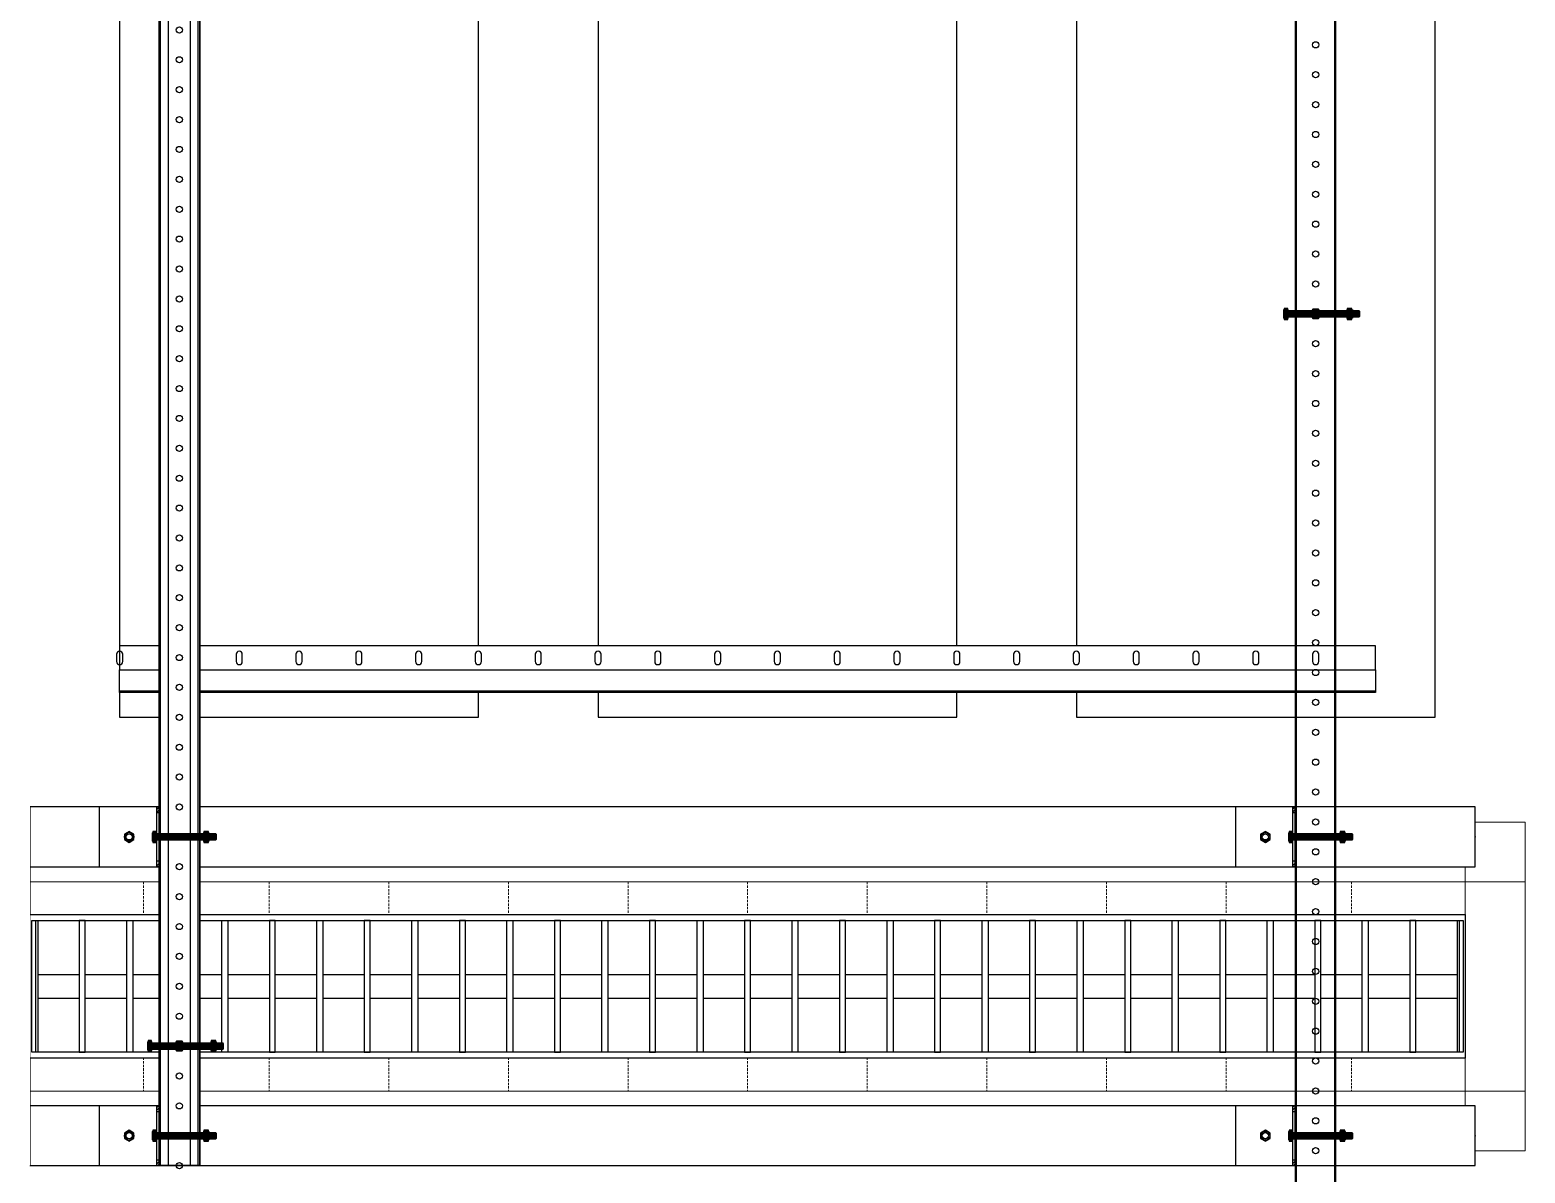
# Model space of a CAD drawing. Header units: millimetres. Extents: x -962357 to -591296, y -223672 to 59420.
# Drawn here: x -755005 to -753755, y -174600 to -173644 of the extents above; entities that cross this region are included whole.
import ezdxf

# ---------------------------------------------------------------- set-up
doc = ezdxf.new("R2010")
doc.units = ezdxf.units.MM
doc.linetypes.add('DPA_Hidden 50', pattern=[3, 2, -1])
for name, color, linetype in [('000 - H A T C H', 8, 'Continuous'), ('000 - WIPEOUT', 250, 'Continuous'), ('001 - ASCESSORIES', 251, 'Continuous'), ('A04_TUBE SERIES', 2, 'Continuous'), ('A11_ALU.SOLID SHEET', 2, 'Continuous')]:
    doc.layers.add(name, color=color, linetype=linetype)
doc.layers.add('A-GLAZ-CURT', color=2, linetype='Continuous', lineweight=9)
pattern_1 = [(110, (-0.5, 0), (-0.939693, -0.34202), []), (110, (-0.2012, 0.6409), (-0.939693, -0.34202), [1.25, -0.25, 0, -0.25])]

# ---------------------------------------------------------------- blocks, each defined once
blk = doc.blocks.new('*U4621')
at = {"color": 1}
blk.add_wipeout([(600, -60), (-600, -60), (-600, 60), (600, 60)], dxfattribs=at).dxf.layer = '000 - WIPEOUT'
at = {"layer": '001 - ASCESSORIES', "color": 0}
blk.add_lwpolyline([(600, -60), (-600, -60), (-600, 60), (600, 60)], close=True, dxfattribs=at)
at = {"layer": '001 - ASCESSORIES'}
for points in [[(-593.5, -55), (-598.5, -55), (-598.5, 55), (-593.5, 55)], [(595, -55), (-595, -55), (-595, 55), (595, 55)], [(-558.8, -55), (-553.8, -55), (-553.8, 55), (-558.8, 55)], [(-514, -55), (-519, -55), (-519, 55), (-514, 55)], [(-479.3, -55), (-474.3, -55), (-474.3, 55), (-479.3, 55)], [(-434.6, -55), (-439.6, -55), (-439.6, 55), (-434.6, 55)], [(-399.8, -55), (-394.8, -55), (-394.8, 55), (-399.8, 55)], [(-355.1, -55), (-360.1, -55), (-360.1, 55), (-355.1, 55)], [(-320.4, -55), (-315.4, -55), (-315.4, 55), (-320.4, 55)], [(-275.6, -55), (-280.6, -55), (-280.6, 55), (-275.6, 55)], [(-240.9, -55), (-235.9, -55), (-235.9, 55), (-240.9, 55)], [(-196.2, -55), (-201.2, -55), (-201.2, 55), (-196.2, 55)], [(-161.4, -55), (-156.4, -55), (-156.4, 55), (-161.4, 55)], [(-116.7, -55), (-121.7, -55), (-121.7, 55), (-116.7, 55)], [(-82, -55), (-77, -55), (-77, 55), (-82, 55)], [(-37.2, -55), (-42.2, -55), (-42.2, 55), (-37.2, 55)], [(-2.5, -55), (2.5, -55), (2.5, 55), (-2.5, 55)], [(42.2, -55), (37.2, -55), (37.2, 55), (42.2, 55)], [(77, -55), (82, -55), (82, 55), (77, 55)], [(121.7, -55), (116.7, -55), (116.7, 55), (121.7, 55)], [(156.4, -55), (161.4, -55), (161.4, 55), (156.4, 55)], [(201.2, -55), (196.2, -55), (196.2, 55), (201.2, 55)], [(235.9, -55), (240.9, -55), (240.9, 55), (235.9, 55)], [(280.6, -55), (275.6, -55), (275.6, 55), (280.6, 55)], [(315.4, -55), (320.4, -55), (320.4, 55), (315.4, 55)], [(360.1, -55), (355.1, -55), (355.1, 55), (360.1, 55)], [(394.8, -55), (399.8, -55), (399.8, 55), (394.8, 55)], [(439.6, -55), (434.6, -55), (434.6, 55), (439.6, 55)], [(474.3, -55), (479.3, -55), (479.3, 55), (474.3, 55)], [(519, -55), (514, -55), (514, 55), (519, 55)], [(553.8, -55), (558.8, -55), (558.8, 55), (553.8, 55)], [(598.5, -55), (593.5, -55), (593.5, 55), (598.5, 55)]]:
    blk.add_lwpolyline(points, close=True, dxfattribs=at)
for points in [[(-593.5, 10), (-558.8, 10)], [(-553.8, 10), (-519, 10)], [(-514, 10), (-479.3, 10)], [(-474.3, 10), (-439.6, 10)], [(-434.6, 10), (-399.8, 10)], [(-394.8, 10), (-360.1, 10)], [(-355.1, 10), (-320.4, 10)], [(-315.4, 10), (-280.6, 10)], [(-275.6, 10), (-240.9, 10)], [(-235.9, 10), (-201.2, 10)], [(-196.2, 10), (-161.4, 10)], [(-156.4, 10), (-121.7, 10)], [(-116.7, 10), (-82, 10)], [(-77, 10), (-42.2, 10)], [(-37.2, 10), (-2.5, 10)], [(2.5, 10), (37.2, 10)], [(42.2, 10), (77, 10)], [(82, 10), (116.7, 10)], [(121.7, 10), (156.4, 10)], [(161.4, 10), (196.2, 10)], [(201.2, 10), (235.9, 10)], [(240.9, 10), (275.6, 10)], [(280.6, 10), (315.4, 10)], [(320.4, 10), (355.1, 10)], [(360.1, 10), (394.8, 10)], [(399.8, 10), (434.6, 10)], [(439.6, 10), (474.3, 10)], [(479.3, 10), (514, 10)], [(519, 10), (553.8, 10)], [(558.8, 10), (593.5, 10)], [(-593.5, -10), (-558.8, -10)], [(-553.8, -10), (-519, -10)], [(-514, -10), (-479.3, -10)], [(-474.3, -10), (-439.6, -10)], [(-434.6, -10), (-399.8, -10)], [(-394.8, -10), (-360.1, -10)], [(-355.1, -10), (-320.4, -10)], [(-315.4, -10), (-280.6, -10)], [(-275.6, -10), (-240.9, -10)], [(-235.9, -10), (-201.2, -10)], [(-196.2, -10), (-161.4, -10)], [(-156.4, -10), (-121.7, -10)], [(-116.7, -10), (-82, -10)], [(-77, -10), (-42.2, -10)], [(-37.2, -10), (-2.5, -10)], [(2.5, -10), (37.2, -10)], [(42.2, -10), (77, -10)], [(82, -10), (116.7, -10)], [(121.7, -10), (156.4, -10)], [(161.4, -10), (196.2, -10)], [(201.2, -10), (235.9, -10)], [(240.9, -10), (275.6, -10)], [(280.6, -10), (315.4, -10)], [(320.4, -10), (355.1, -10)], [(360.1, -10), (394.8, -10)], [(399.8, -10), (434.6, -10)], [(439.6, -10), (474.3, -10)], [(479.3, -10), (514, -10)], [(519, -10), (553.8, -10)], [(558.8, -10), (593.5, -10)]]:
    blk.add_lwpolyline(points, dxfattribs=at)
blk = doc.blocks.new('*U4833')
blk.add_attdef('EXTR.OVL-LENGTH_', (-25, -59.1), '', height=5)
blk.add_wipeout([(-25, 25), (25, -25), (25, 2475), (-25, 2425)]).dxf.layer = '000 - WIPEOUT'
blk = doc.blocks.new('*U4839')
at = {"layer": 'A04_TUBE SERIES', "color": 0, "linetype": 'ByBlock'}
blk.add_blockref('*U4833', (6873.5, 25), dxfattribs=at)
blk = doc.blocks.new('*U4845')
blk.add_attdef('EXTR.OVL-LENGTH_', (-25, -59.1), '', height=5)
blk.add_wipeout([(-25, 0), (25, 0), (25, 1208.5), (-25, 1208.5)]).dxf.layer = '000 - WIPEOUT'
blk.add_point((0, 0))
at = {"layer": 'A04_TUBE SERIES', "color": 0}
blk.add_lwpolyline([(-25, 0), (25, 0), (25, 1208.5), (-25, 1208.5)], close=True, dxfattribs=at)
blk = doc.blocks.new('*U4846')
blk.add_attdef('EXTR.OVL-LENGTH_', (-25, -59.1), '', height=5)
blk.add_wipeout([(-25, 0), (25, 0), (25, 1208.5), (-25, 1208.5)]).dxf.layer = '000 - WIPEOUT'
blk.add_point((0, 0))
at = {"layer": 'A04_TUBE SERIES', "color": 0}
blk.add_lwpolyline([(-25, 0), (25, 0), (25, 1208.5), (-25, 1208.5)], close=True, dxfattribs=at)
blk = doc.blocks.new('*U4853')
at = {"color": 3}
for points in [[(-875, 550), (875, 550), (875, 250), (-875, 250)], [(-875, 150), (875, 150), (875, -150), (-875, -150)], [(-875, -250), (875, -250), (875, -550), (-875, -550)]]:
    blk.add_wipeout(points, dxfattribs=at).dxf.layer = '000 - WIPEOUT'
at = {"layer": 'A11_ALU.SOLID SHEET', "color": 0, "linetype": 'ByBlock'}
for points in [[(-875, 250), (875, 250), (875, 550), (-875, 550)], [(-875, -150), (875, -150), (875, 150), (-875, 150)], [(-875, -550), (875, -550), (875, -250), (-875, -250)]]:
    blk.add_lwpolyline(points, close=True, dxfattribs=at)
blk = doc.blocks.new('*U4931')
blk.add_wipeout([(-525, 0), (525, 0), (525, 39), (-525, 39)]).dxf.layer = '000 - WIPEOUT'
at = {"color": 2}
blk.add_lwpolyline([(-525, 39), (525, 39), (525, 37.8), (-525, 37.8)], close=True, dxfattribs=at)
at = {"color": 1}
blk.add_lwpolyline([(-525, 37.8), (525, 37.8), (525, 20), (-525, 20)], close=True, dxfattribs=at)
blk.add_lwpolyline([(-525, 0), (525, 0), (525, 20), (-525, 20)], close=True)
for points in [[(-472.4, 13, 1), (-477.6, 13), (-477.6, 7, 1), (-472.4, 7)], [(-422.4, 13, 1), (-427.6, 13), (-427.6, 7, 1), (-422.4, 7)], [(-372.4, 13, 1), (-377.6, 13), (-377.6, 7, 1), (-372.4, 7)], [(-322.4, 13, 1), (-327.6, 13), (-327.6, 7, 1), (-322.4, 7)], [(-272.4, 13, 1), (-277.6, 13), (-277.6, 7, 1), (-272.4, 7)], [(-222.4, 13, 1), (-227.6, 13), (-227.6, 7, 1), (-222.4, 7)], [(-172.4, 13, 1), (-177.6, 13), (-177.6, 7, 1), (-172.4, 7)], [(-122.4, 13, 1), (-127.6, 13), (-127.6, 7, 1), (-122.4, 7)], [(-72.4, 13, 1), (-77.6, 13), (-77.6, 7, 1), (-72.4, 7)], [(-22.4, 13, 1), (-27.6, 13), (-27.6, 7, 1), (-22.4, 7)], [(27.6, 13, 1), (22.4, 13), (22.4, 7, 1), (27.6, 7)], [(77.6, 13, 1), (72.4, 13), (72.4, 7, 1), (77.6, 7)], [(127.6, 13, 1), (122.4, 13), (122.4, 7, 1), (127.6, 7)], [(177.6, 13, 1), (172.4, 13), (172.4, 7, 1), (177.6, 7)], [(227.6, 13, 1), (222.4, 13), (222.4, 7, 1), (227.6, 7)], [(277.6, 13, 1), (272.4, 13), (272.4, 7, 1), (277.6, 7)], [(327.6, 13, 1), (322.4, 13), (322.4, 7, 1), (327.6, 7)], [(377.6, 13, 1), (372.4, 13), (372.4, 7, 1), (377.6, 7)], [(427.6, 13, 1), (422.4, 13), (422.4, 7, 1), (427.6, 7)], [(477.6, 13, 1), (472.4, 13), (472.4, 7, 1), (477.6, 7)], [(527.6, 13, 1), (522.4, 13), (522.4, 7, 1), (527.6, 7)]]:
    blk.add_lwpolyline(points, format="xyb", close=True, dxfattribs=at)
blk = doc.blocks.new('*U4937')
at = {"layer": '001 - ASCESSORIES'}
blk.add_lwpolyline([(3687.5, 17), (1500, 17), (1500, -17), (3687.5, -17)], close=True, dxfattribs=at)
at = {"layer": '001 - ASCESSORIES', "color": 0}
blk.add_lwpolyline([(3687.5, 16.2), (1500, 16.2), (1500, -16.2), (3687.5, -16.2)], close=True, dxfattribs=at)
at = {"layer": '001 - ASCESSORIES'}
for centre in [(2225, 0), (2250, 0), (2275, 0), (2300, 0), (2325, 0), (2350, 0), (2375, 0), (2400, 0), (2425, 0), (2450, 0), (2475, 0), (2500, 0), (2525, 0), (2550, 0), (2575, 0), (2600, 0), (2625, 0), (2650, 0), (2675, 0), (2700, 0), (2725, 0), (2750, 0), (2775, 0), (2800, 0), (2825, 0), (2850, 0), (2875, 0), (2900, 0), (2925, 0), (2950, 0), (2975, 0), (3000, 0), (3025, 0), (3050, 0), (3075, 0), (3100, 0), (3125, 0), (3150, 0)]:
    blk.add_circle(centre, 2.6, dxfattribs=at)
blk = doc.blocks.new('*U4939')
at = {"color": 6}
blk.add_wipeout([(1250, -17), (-1250, -17), (-1250, 17), (1250, 17)], dxfattribs=at).dxf.layer = '000 - WIPEOUT'
at = {"layer": '001 - ASCESSORIES', "color": 0, "linetype": 'ByBlock'}
for p, q in [((1250, 15.8), (-1250, 15.8)), ((1250, -15.8), (-1250, -15.8))]:
    blk.add_line(p, q, dxfattribs=at)
at = {"layer": '001 - ASCESSORIES', "color": 1}
blk.add_lwpolyline([(1250, 17), (1250, -17), (-1250, -17), (-1250, 17)], close=True, dxfattribs=at)
at = {"layer": '001 - ASCESSORIES', "color": 0, "linetype": 'ByBlock'}
for points in [[(-1250, 17), (-1250, 9), (1250, 9), (1250, 17)], [(-1250, -9), (-1250, -17), (1250, -17), (1250, -9)]]:
    blk.add_lwpolyline(points, close=True, dxfattribs=at)
at = {"layer": '001 - ASCESSORIES', "color": 1, "linetype": 'Continuous'}
for centre in [(300, 0), (325, 0), (350, 0), (375, 0), (400, 0), (425, 0), (450, 0), (475, 0), (500, 0), (525, 0), (550, 0), (575, 0), (600, 0), (625, 0), (650, 0), (675, 0), (700, 0), (725, 0), (750, 0), (775, 0), (800, 0), (825, 0), (850, 0), (875, 0), (900, 0), (925, 0), (950, 0), (975, 0), (1000, 0), (1025, 0), (1050, 0), (1075, 0), (1100, 0), (1125, 0), (1150, 0), (1175, 0), (1200, 0), (1225, 0), (1250, 0)]:
    blk.add_circle(centre, 2.6, dxfattribs=at)
blk = doc.blocks.new('*U4663')
at = {"layer": '001 - ASCESSORIES', "color": 0}
blk.add_lwpolyline([(4.6, 0), (2.3, 4), (-2.3, 4), (-4.6, 0), (-2.3, -4), (2.3, -4)], close=True, dxfattribs=at)
at = {"layer": '001 - ASCESSORIES', "color": 8}
blk.add_circle((0, 0), 3.85, dxfattribs=at)
at = {"layer": '001 - ASCESSORIES', "color": 0}
blk.add_circle((0, 0), 2.6, dxfattribs=at)
blk = doc.blocks.new('*U4664')
at = {"layer": '000 - H A T C H'}
h = blk.add_hatch(color=250, dxfattribs=at)
h.dxf.hatch_style = 1
h.paths.add_polyline_path([(4, -2.3), (4, 2.3), (0, 4.6), (-4, 2.3), (-4, -2.3), (0, -4.6)])
h.paths.add_polyline_path([(0, -2.6, -1), (0, 2.6, -1)], flags=16)
at = {"layer": '001 - ASCESSORIES', "color": 0, "rotation": 270}
blk.add_blockref('*U4663', (0, 0), dxfattribs=at)
blk = doc.blocks.new('*U4682')
at = {"color": 1}
for p, q in [((-3.5, 3.5), (3.5, 3.5)), ((-3.5, 0), (3.5, 0))]:
    blk.add_line(p, q, dxfattribs=at)
at = {"color": 0}
for points in [[(-2.3, 3.2, 0.249855), (-4.6, 3.2), (-4.6, 0.3, 0.249855), (-2.3, 0.3)], [(2.3, 3.2, 0.062432), (0, 3.5, 0.062432), (-2.3, 3.2), (-2.3, 0.3, 0.061701), (0, 0, 0.061701), (2.3, 0.3)], [(4.6, 3.2, 0.249855), (2.3, 3.2), (2.3, 0.3, 0.249855), (4.6, 0.3)]]:
    blk.add_lwpolyline(points, format="xyb", close=True, dxfattribs=at)
blk = doc.blocks.new('*U4696')
at = {"layer": '000 - H A T C H'}
h = blk.add_hatch(dxfattribs=at)
h.set_pattern_fill('ANSI35', color=8, scale=4, angle=65)
h.set_pattern_definition(pattern_1)
h.paths.add_polyline_path([(0, -2.5), (59.5, -2.5), (59.5, 2.5), (0, 2.5)])
at = {"color": 8}
blk.add_line((59.5, -2.5), (59.5, 2.5), dxfattribs=at)
at = {"color": 1}
blk.add_lwpolyline([(59.5, 2.5), (0, 2.5), (0, -2.5), (59.5, -2.5), (60, -2), (60, 2)], close=True, dxfattribs=at)
blk = doc.blocks.new('*U4748')
at = {"layer": '000 - H A T C H'}
h = blk.add_hatch(color=250, dxfattribs=at)
h.dxf.hatch_style = 1
edge = h.paths.add_edge_path()
edge.add_line((-0.3, -4.6), (-3.2, -4.6))
edge.add_arc((-1, -3.5), 2.45, 180, 208.0569, ccw=False)
edge.add_line((-3.5, -3.5), (-3.5, 0))
edge.add_arc((5.9, 0), 9.36, 179.9761, 180.0239, ccw=False)
edge.add_line((-3.5, 0), (-3.5, 0))
edge.add_arc((5.9, 0), 9.36, 179.9761, 180.0239, ccw=False)
edge.add_line((-3.5, 0), (-3.5, 3.5))
edge.add_arc((-1, 3.5), 2.45, 151.9431, 180, ccw=False)
edge.add_line((-3.2, 4.6), (-0.3, 4.6))
edge.add_arc((-2.5, 3.5), 2.45, 360, 388.0569, ccw=False)
edge.add_line((0, 3.5), (0, -3.5))
edge.add_arc((-2.5, -3.5), 2.45, 331.9431, 360, ccw=False)
blk.add_blockref('*U4696', (0, 0))
at = {"layer": '001 - ASCESSORIES', "rotation": 90}
blk.add_blockref('*U4682', (0, 0), dxfattribs=at)
blk = doc.blocks.new('*U4662')
at = {"color": 1}
for p, q in [((-3.5, 4.5), (3.5, 4.5)), ((-3.5, 0), (3.5, 0))]:
    blk.add_line(p, q, dxfattribs=at)
at = {"color": 0}
for points in [[(-2.3, 4.2, 0.249893), (-4.6, 4.2), (-4.6, 0.3, 0.249893), (-2.3, 0.3)], [(2.3, 4.2, 0.062422), (0, 4.5, 0.062422), (-2.3, 4.2), (-2.3, 0.3, 0.061692), (0, 0, 0.061692), (2.3, 0.3)], [(4.6, 4.2, 0.249893), (2.3, 4.2), (2.3, 0.3, 0.249893), (4.6, 0.3)]]:
    blk.add_lwpolyline(points, format="xyb", close=True, dxfattribs=at)
blk = doc.blocks.new('*U4707')
at = {"layer": '000 - H A T C H'}
h = blk.add_hatch(color=250, dxfattribs=at)
h.dxf.hatch_style = 1
edge = h.paths.add_edge_path()
edge.add_line((0.3, 4.6), (4.2, 4.6))
edge.add_arc((2, 3.5), 2.45, 0, 28.0609, ccw=False)
edge.add_line((4.5, 3.5), (4.5, 0))
edge.add_arc((-4.9, 0), 9.36, -0.0239, 0.0239, ccw=False)
edge.add_line((4.5, 0), (4.5, 0))
edge.add_arc((-4.9, 0), 9.36, -0.0239, 0.0239, ccw=False)
edge.add_line((4.5, 0), (4.5, -3.5))
edge.add_arc((2, -3.5), 2.45, -28.0609, 0, ccw=False)
edge.add_line((4.2, -4.6), (0.3, -4.6))
edge.add_arc((2.5, -3.5), 2.45, 180, 208.0609, ccw=False)
edge.add_line((0, -3.5), (0, 3.5))
edge.add_arc((2.5, 3.5), 2.45, 151.9391, 180, ccw=False)
at = {"layer": '001 - ASCESSORIES', "color": 0, "rotation": 270}
blk.add_blockref('*U4662', (0, 0), dxfattribs=at)
blk = doc.blocks.new('*U4821')
at = {"layer": '001 - ASCESSORIES'}
blk.add_blockref('*U4748', (-23, 0), dxfattribs=at)
at = {"layer": '001 - ASCESSORIES', "color": 2}
for rotation in [90, 90, 270, 270]:
    blk.add_blockref('*U4664', (0, 0), dxfattribs=dict(at, rotation=rotation))
at = {"layer": '001 - ASCESSORIES', "color": 1}
blk.add_blockref('*U4707', (26.2, 0), dxfattribs=at)
blk = doc.blocks.new('000 - ASSCESSORIES_FAMELINE_AL.EXTR._L-PROFILE_50x68mm._non-code_TOP_VIEW')
blk.add_wipeout([(-50, -25), (0, -25), (0, 25), (-50, 25)]).dxf.layer = '000 - WIPEOUT'
at = {"layer": '000 - H A T C H'}
h = blk.add_hatch(dxfattribs=at)
h.set_pattern_fill('ANSI32', color=8, scale=0.5)
h.set_pattern_definition([(45, (-14193.569, 11847.092), (-3.367596, 3.367596), []), (45, (-14191.324, 11847.092), (-3.367596, 3.367596), [])])
h.paths.add_polyline_path([(-2, 20), (0, 20), (0, 25), (-2, 25)])
h.paths.add_polyline_path([(0, -20), (-2, -20), (-2, -25), (0, -25)])
at = {"layer": '001 - ASCESSORIES', "color": 0}
for p, q in [((0, 20), (-2, 20)), ((-2, -20), (0, -20))]:
    blk.add_line(p, q, dxfattribs=at)
at = {"layer": '001 - ASCESSORIES', "color": 1}
blk.add_line((-2, -20), (-2, 20), dxfattribs=at)
at = {"layer": '001 - ASCESSORIES'}
blk.add_lwpolyline([(-50, -25), (0, -25), (0, 25), (-50, 25)], close=True, dxfattribs=at)
at = {"layer": '001 - ASCESSORIES', "color": 0}
for points in [[(-2, 25), (0, 25), (0, 20), (-2, 20)], [(-2, -20), (0, -20), (0, -25), (-2, -25)]]:
    blk.add_lwpolyline(points, close=True, dxfattribs=at)
at = {"layer": '001 - ASCESSORIES', "color": 1}
blk.add_circle((-25, 0), 2.6, dxfattribs=at)
blk = doc.blocks.new('*U4738')
at = {"layer": '001 - ASCESSORIES', "color": 0}
blk.add_blockref('000 - ASSCESSORIES_FAMELINE_AL.EXTR._L-PROFILE_50x68mm._non-code_TOP_VIEW', (0, 0), dxfattribs=at)
blk = doc.blocks.new('*U4683')
blk.add_circle((0, 0), 3.66)
at = {"layer": '001 - ASCESSORIES', "color": 0}
blk.add_lwpolyline([(4.6, 0), (2.3, 4), (-2.3, 4), (-4.6, 0), (-2.3, -4), (2.3, -4)], close=True, dxfattribs=at)
at = {"layer": '001 - ASCESSORIES', "color": 8}
blk.add_circle((0, 0), 3.85, dxfattribs=at)
blk = doc.blocks.new('*U4715')
at = {"layer": '001 - ASCESSORIES', "rotation": 90}
blk.add_blockref('*U4683', (0, 0), dxfattribs=at)
blk = doc.blocks.new('*U4751')
at = {"layer": '001 - ASCESSORIES'}
blk.add_blockref('*U4715', (0, 0), dxfattribs=at)
blk = doc.blocks.new('*U4694')
at = {"layer": '000 - H A T C H'}
h = blk.add_hatch(dxfattribs=at)
h.set_pattern_fill('ANSI35', color=8, scale=4, angle=65)
h.set_pattern_definition(pattern_1)
h.paths.add_polyline_path([(0, -2.5), (49.5, -2.5), (49.5, 2.5), (0, 2.5)])
at = {"color": 8}
blk.add_line((49.5, -2.5), (49.5, 2.5), dxfattribs=at)
at = {"color": 1}
blk.add_lwpolyline([(49.5, 2.5), (0, 2.5), (0, -2.5), (49.5, -2.5), (50, -2), (50, 2)], close=True, dxfattribs=at)
blk = doc.blocks.new('*U4746')
at = {"layer": '000 - H A T C H'}
h = blk.add_hatch(color=250, dxfattribs=at)
h.dxf.hatch_style = 1
edge = h.paths.add_edge_path()
edge.add_line((-0.3, -4.6), (-3.2, -4.6))
edge.add_arc((-1, -3.5), 2.45, 180, 208.0569, ccw=False)
edge.add_line((-3.5, -3.5), (-3.5, 0))
edge.add_arc((5.9, 0), 9.36, 179.9761, 180.0239, ccw=False)
edge.add_line((-3.5, 0), (-3.5, 0))
edge.add_arc((5.9, 0), 9.36, 179.9761, 180.0239, ccw=False)
edge.add_line((-3.5, 0), (-3.5, 3.5))
edge.add_arc((-1, 3.5), 2.45, 151.9431, 180, ccw=False)
edge.add_line((-3.2, 4.6), (-0.3, 4.6))
edge.add_arc((-2.5, 3.5), 2.45, 360, 388.0569, ccw=False)
edge.add_line((0, 3.5), (0, -3.5))
edge.add_arc((-2.5, -3.5), 2.45, 331.9431, 360, ccw=False)
blk.add_blockref('*U4694', (0, 0))
at = {"layer": '001 - ASCESSORIES', "rotation": 90}
blk.add_blockref('*U4682', (0, 0), dxfattribs=at)
blk = doc.blocks.new('*U4752')
at = {"layer": '001 - ASCESSORIES'}
for name, p in [('*U4746', (0, 0)), ('*U4707', (39.2, 0))]:
    blk.add_blockref(name, p, dxfattribs=at)
blk = doc.blocks.new('*U4794')
at = {"color": 2}
blk.add_blockref('*U4738', (0, 0), dxfattribs=at)
for name, p in [('*U4751', (-25, 0)), ('*U4752', (-2, 0))]:
    blk.add_blockref(name, p)
blk = doc.blocks.new('*U4956')
blk.add_blockref('*U4621', (-9725, 1330.5))
at = {"layer": 'A04_TUBE SERIES', "color": 0, "linetype": 'ByBlock', "rotation": 89.99999999999999}
for name, p in [('*U4845', (-9116.5, 1455.5)), ('*U4846', (-9116.5, 1205.5))]:
    blk.add_blockref(name, p, dxfattribs=at)
at = {"layer": 'A11_ALU.SOLID SHEET', "color": 0, "linetype": 'ByBlock', "rotation": 90}
blk.add_blockref('*U4853', (-9700, 2430.5), dxfattribs=at)
at = {"layer": '001 - ASCESSORIES', "linetype": 'ByBlock', "rotation": 180}
blk.add_blockref('*U4931', (-9725, 1615.2), dxfattribs=at)
at = {"layer": 'A11_ALU.SOLID SHEET'}
blk.add_blockref('*U4839', (-17223.5, 1180.5), dxfattribs=at)
at = {"layer": '001 - ASCESSORIES', "linetype": 'ByBlock', "rotation": 270}
for name, p in [('*U4937', (-9250, 4343)), ('*U4939', (-10200, 2430.5))]:
    blk.add_blockref(name, p, dxfattribs=at)
at = {"layer": '001 - ASCESSORIES', "linetype": 'ByBlock'}
for name, p in [('*U4821', (-9250, 1893)), ('*U4794', (-10217, 1455.5)), ('*U4794', (-9267, 1455.5)), ('*U4821', (-10200, 1280.5)), ('*U4794', (-10217, 1205.5)), ('*U4794', (-9267, 1205.5))]:
    blk.add_blockref(name, p, dxfattribs=at)
blk = doc.blocks.new('DPA_CP_Metal Ceiling Luminaire2 - Linear Luminaire-12437131-4160-01 UPPER PLATFORM LEVEL - REFLECTED CEILING PLAN')
at = {"layer": 'A-GLAZ-CURT'}
for p, q in [((-842129.9, 6974), (-842129.9, 7249)), ((-842129.9, 7249), (-840929.9, 7249)), ((-842129.9, 7249), (-842129.9, 6974)), ((-840929.9, 7249), (-842129.9, 7249)), ((-842129.9, 7249), (-840929.9, 7249)), ((-840929.9, 7249), (-840929.9, 6974)), ((-840929.9, 6974), (-840929.9, 7249)), ((-842129.9, 7211.5), (-842129.9, 6974)), ((-840929.9, 7211.5), (-840929.9, 6974)), ((-842129.9, 7199), (-840929.9, 7199)), ((-842129.9, 7024), (-840929.9, 7024)), ((-840929.9, 6974), (-842129.9, 6974)), ((-840929.9, 6974), (-842129.9, 6974)), ((-842129.9, 6974), (-840929.9, 6974))]:
    blk.add_line(p, q, dxfattribs=at)
at = {"layer": 'A-GLAZ-CURT', "linetype": 'DPA_Hidden 50'}
for p, q in [((-842034.9, 7199), (-842034.9, 7024)), ((-841929.9, 7199), (-841929.9, 7024)), ((-841829.9, 7199), (-841829.9, 7024)), ((-841729.9, 7199), (-841729.9, 7024)), ((-841629.9, 7199), (-841629.9, 7024)), ((-841529.9, 7199), (-841529.9, 7024)), ((-841429.9, 7199), (-841429.9, 7024)), ((-841329.9, 7199), (-841329.9, 7024)), ((-841229.9, 7199), (-841229.9, 7024)), ((-841129.9, 7199), (-841129.9, 7024)), ((-841024.9, 7199), (-841024.9, 7024))]:
    blk.add_line(p, q, dxfattribs=at)
blk = doc.blocks.new('DPA_CP_Metal Ceiling Panel1 - Horizontal with Gap-12453781-4160-01 UPPER PLATFORM LEVEL - REFLECTED CEILING PLAN')
at = {"layer": 'A-GLAZ-CURT'}
for p, q in [((-755057.4, 6974), (-755057.4, 7249)), ((-755057.4, 6974), (-755057.4, 7249)), ((-755057.4, 7249), (-755007.4, 7249)), ((-755057.4, 7249), (-755007.4, 7249)), ((-755057.4, 6974), (-755057.4, 7249)), ((-755007.4, 6974), (-755007.4, 7249)), ((-755007.4, 7249), (-755007.4, 6974)), ((-755007.4, 7249), (-755007.4, 6974)), ((-755057.4, 7199), (-755007.4, 7199)), ((-755057.4, 7024), (-755007.4, 7024)), ((-755057.4, 6974), (-755007.4, 6974)), ((-755007.4, 6974), (-755057.4, 6974)), ((-755007.4, 6974), (-755057.4, 6974))]:
    blk.add_line(p, q, dxfattribs=at)
blk = doc.blocks.new('*U453')
at = {"color": 1}
blk.add_wipeout([(600, -60), (-600, -60), (-600, 60), (600, 60)], dxfattribs=at).dxf.layer = '000 - WIPEOUT'
at = {"layer": '001 - ASCESSORIES', "color": 0}
blk.add_lwpolyline([(600, -60), (-600, -60), (-600, 60), (600, 60)], close=True, dxfattribs=at)
at = {"layer": '001 - ASCESSORIES'}
for points in [[(-593.5, -55), (-598.5, -55), (-598.5, 55), (-593.5, 55)], [(595, -55), (-595, -55), (-595, 55), (595, 55)], [(-558.8, -55), (-553.8, -55), (-553.8, 55), (-558.8, 55)], [(-514, -55), (-519, -55), (-519, 55), (-514, 55)], [(-479.3, -55), (-474.3, -55), (-474.3, 55), (-479.3, 55)], [(-434.6, -55), (-439.6, -55), (-439.6, 55), (-434.6, 55)], [(-399.8, -55), (-394.8, -55), (-394.8, 55), (-399.8, 55)], [(-355.1, -55), (-360.1, -55), (-360.1, 55), (-355.1, 55)], [(-320.4, -55), (-315.4, -55), (-315.4, 55), (-320.4, 55)], [(-275.6, -55), (-280.6, -55), (-280.6, 55), (-275.6, 55)], [(-240.9, -55), (-235.9, -55), (-235.9, 55), (-240.9, 55)], [(-196.2, -55), (-201.2, -55), (-201.2, 55), (-196.2, 55)], [(-161.4, -55), (-156.4, -55), (-156.4, 55), (-161.4, 55)], [(-116.7, -55), (-121.7, -55), (-121.7, 55), (-116.7, 55)], [(-82, -55), (-77, -55), (-77, 55), (-82, 55)], [(-37.2, -55), (-42.2, -55), (-42.2, 55), (-37.2, 55)], [(-2.5, -55), (2.5, -55), (2.5, 55), (-2.5, 55)], [(42.2, -55), (37.2, -55), (37.2, 55), (42.2, 55)], [(77, -55), (82, -55), (82, 55), (77, 55)], [(121.7, -55), (116.7, -55), (116.7, 55), (121.7, 55)], [(156.4, -55), (161.4, -55), (161.4, 55), (156.4, 55)], [(201.2, -55), (196.2, -55), (196.2, 55), (201.2, 55)], [(235.9, -55), (240.9, -55), (240.9, 55), (235.9, 55)], [(280.6, -55), (275.6, -55), (275.6, 55), (280.6, 55)], [(315.4, -55), (320.4, -55), (320.4, 55), (315.4, 55)], [(360.1, -55), (355.1, -55), (355.1, 55), (360.1, 55)], [(394.8, -55), (399.8, -55), (399.8, 55), (394.8, 55)], [(439.6, -55), (434.6, -55), (434.6, 55), (439.6, 55)], [(474.3, -55), (479.3, -55), (479.3, 55), (474.3, 55)], [(519, -55), (514, -55), (514, 55), (519, 55)], [(553.8, -55), (558.8, -55), (558.8, 55), (553.8, 55)], [(598.5, -55), (593.5, -55), (593.5, 55), (598.5, 55)]]:
    blk.add_lwpolyline(points, close=True, dxfattribs=at)
for points in [[(-593.5, 10), (-558.8, 10)], [(-553.8, 10), (-519, 10)], [(-514, 10), (-479.3, 10)], [(-474.3, 10), (-439.6, 10)], [(-434.6, 10), (-399.8, 10)], [(-394.8, 10), (-360.1, 10)], [(-355.1, 10), (-320.4, 10)], [(-315.4, 10), (-280.6, 10)], [(-275.6, 10), (-240.9, 10)], [(-235.9, 10), (-201.2, 10)], [(-196.2, 10), (-161.4, 10)], [(-156.4, 10), (-121.7, 10)], [(-116.7, 10), (-82, 10)], [(-77, 10), (-42.2, 10)], [(-37.2, 10), (-2.5, 10)], [(2.5, 10), (37.2, 10)], [(42.2, 10), (77, 10)], [(82, 10), (116.7, 10)], [(121.7, 10), (156.4, 10)], [(161.4, 10), (196.2, 10)], [(201.2, 10), (235.9, 10)], [(240.9, 10), (275.6, 10)], [(280.6, 10), (315.4, 10)], [(320.4, 10), (355.1, 10)], [(360.1, 10), (394.8, 10)], [(399.8, 10), (434.6, 10)], [(439.6, 10), (474.3, 10)], [(479.3, 10), (514, 10)], [(519, 10), (553.8, 10)], [(558.8, 10), (593.5, 10)], [(-593.5, -10), (-558.8, -10)], [(-553.8, -10), (-519, -10)], [(-514, -10), (-479.3, -10)], [(-474.3, -10), (-439.6, -10)], [(-434.6, -10), (-399.8, -10)], [(-394.8, -10), (-360.1, -10)], [(-355.1, -10), (-320.4, -10)], [(-315.4, -10), (-280.6, -10)], [(-275.6, -10), (-240.9, -10)], [(-235.9, -10), (-201.2, -10)], [(-196.2, -10), (-161.4, -10)], [(-156.4, -10), (-121.7, -10)], [(-116.7, -10), (-82, -10)], [(-77, -10), (-42.2, -10)], [(-37.2, -10), (-2.5, -10)], [(2.5, -10), (37.2, -10)], [(42.2, -10), (77, -10)], [(82, -10), (116.7, -10)], [(121.7, -10), (156.4, -10)], [(161.4, -10), (196.2, -10)], [(201.2, -10), (235.9, -10)], [(240.9, -10), (275.6, -10)], [(280.6, -10), (315.4, -10)], [(320.4, -10), (355.1, -10)], [(360.1, -10), (394.8, -10)], [(399.8, -10), (434.6, -10)], [(439.6, -10), (474.3, -10)], [(479.3, -10), (514, -10)], [(519, -10), (553.8, -10)], [(558.8, -10), (593.5, -10)]]:
    blk.add_lwpolyline(points, dxfattribs=at)
blk = doc.blocks.new('*U734')
blk.add_attdef('EXTR.OVL-LENGTH_', (-25, -59.1), '', height=5)
blk.add_wipeout([(-25, 0), (25, 0), (25, 1208.5), (-25, 1208.5)]).dxf.layer = '000 - WIPEOUT'
blk.add_point((0, 0))
at = {"layer": 'A04_TUBE SERIES', "color": 0}
blk.add_lwpolyline([(-25, 0), (25, 0), (25, 1208.5), (-25, 1208.5)], close=True, dxfattribs=at)
blk = doc.blocks.new('*U735')
blk.add_attdef('EXTR.OVL-LENGTH_', (-25, -59.1), '', height=5)
blk.add_wipeout([(-25, 0), (25, 0), (25, 1208.5), (-25, 1208.5)]).dxf.layer = '000 - WIPEOUT'
blk.add_point((0, 0))
at = {"layer": 'A04_TUBE SERIES', "color": 0}
blk.add_lwpolyline([(-25, 0), (25, 0), (25, 1208.5), (-25, 1208.5)], close=True, dxfattribs=at)
blk = doc.blocks.new('*U696')
at = {"color": 3}
for points in [[(-875, 550), (875, 550), (875, 250), (-875, 250)], [(-875, 150), (875, 150), (875, -150), (-875, -150)], [(-875, -250), (875, -250), (875, -550), (-875, -550)]]:
    blk.add_wipeout(points, dxfattribs=at).dxf.layer = '000 - WIPEOUT'
at = {"layer": 'A11_ALU.SOLID SHEET', "color": 0, "linetype": 'ByBlock'}
for points in [[(-875, 250), (875, 250), (875, 550), (-875, 550)], [(-875, -150), (875, -150), (875, 150), (-875, 150)], [(-875, -550), (875, -550), (875, -250), (-875, -250)]]:
    blk.add_lwpolyline(points, close=True, dxfattribs=at)
blk = doc.blocks.new('*U545')
blk.add_wipeout([(-525, 0), (525, 0), (525, 39), (-525, 39)]).dxf.layer = '000 - WIPEOUT'
at = {"color": 2}
blk.add_lwpolyline([(-525, 39), (525, 39), (525, 37.8), (-525, 37.8)], close=True, dxfattribs=at)
at = {"color": 1}
blk.add_lwpolyline([(-525, 37.8), (525, 37.8), (525, 20), (-525, 20)], close=True, dxfattribs=at)
blk.add_lwpolyline([(-525, 0), (525, 0), (525, 20), (-525, 20)], close=True)
for points in [[(-472.4, 13, 1), (-477.6, 13), (-477.6, 7, 1), (-472.4, 7)], [(-422.4, 13, 1), (-427.6, 13), (-427.6, 7, 1), (-422.4, 7)], [(-372.4, 13, 1), (-377.6, 13), (-377.6, 7, 1), (-372.4, 7)], [(-322.4, 13, 1), (-327.6, 13), (-327.6, 7, 1), (-322.4, 7)], [(-272.4, 13, 1), (-277.6, 13), (-277.6, 7, 1), (-272.4, 7)], [(-222.4, 13, 1), (-227.6, 13), (-227.6, 7, 1), (-222.4, 7)], [(-172.4, 13, 1), (-177.6, 13), (-177.6, 7, 1), (-172.4, 7)], [(-122.4, 13, 1), (-127.6, 13), (-127.6, 7, 1), (-122.4, 7)], [(-72.4, 13, 1), (-77.6, 13), (-77.6, 7, 1), (-72.4, 7)], [(-22.4, 13, 1), (-27.6, 13), (-27.6, 7, 1), (-22.4, 7)], [(27.6, 13, 1), (22.4, 13), (22.4, 7, 1), (27.6, 7)], [(77.6, 13, 1), (72.4, 13), (72.4, 7, 1), (77.6, 7)], [(127.6, 13, 1), (122.4, 13), (122.4, 7, 1), (127.6, 7)], [(177.6, 13, 1), (172.4, 13), (172.4, 7, 1), (177.6, 7)], [(227.6, 13, 1), (222.4, 13), (222.4, 7, 1), (227.6, 7)], [(277.6, 13, 1), (272.4, 13), (272.4, 7, 1), (277.6, 7)], [(327.6, 13, 1), (322.4, 13), (322.4, 7, 1), (327.6, 7)], [(377.6, 13, 1), (372.4, 13), (372.4, 7, 1), (377.6, 7)], [(427.6, 13, 1), (422.4, 13), (422.4, 7, 1), (427.6, 7)], [(477.6, 13, 1), (472.4, 13), (472.4, 7, 1), (477.6, 7)], [(527.6, 13, 1), (522.4, 13), (522.4, 7, 1), (527.6, 7)]]:
    blk.add_lwpolyline(points, format="xyb", close=True, dxfattribs=at)
blk = doc.blocks.new('*U657')
at = {"layer": '001 - ASCESSORIES'}
blk.add_lwpolyline([(3687.5, 17), (1500, 17), (1500, -17), (3687.5, -17)], close=True, dxfattribs=at)
at = {"layer": '001 - ASCESSORIES', "color": 0}
blk.add_lwpolyline([(3687.5, 16.2), (1500, 16.2), (1500, -16.2), (3687.5, -16.2)], close=True, dxfattribs=at)
at = {"layer": '001 - ASCESSORIES'}
for centre in [(2225, 0), (2250, 0), (2275, 0), (2300, 0), (2325, 0), (2350, 0), (2375, 0), (2400, 0), (2425, 0), (2450, 0), (2475, 0), (2500, 0), (2525, 0), (2550, 0), (2575, 0), (2600, 0), (2625, 0), (2650, 0), (2675, 0), (2700, 0), (2725, 0), (2750, 0), (2775, 0), (2800, 0), (2825, 0), (2850, 0), (2875, 0), (2900, 0), (2925, 0), (2950, 0), (2975, 0), (3000, 0), (3025, 0), (3050, 0), (3075, 0), (3100, 0), (3125, 0), (3150, 0)]:
    blk.add_circle(centre, 2.6, dxfattribs=at)
blk = doc.blocks.new('*U551')
at = {"color": 6}
blk.add_wipeout([(1250, -17), (-1250, -17), (-1250, 17), (1250, 17)], dxfattribs=at).dxf.layer = '000 - WIPEOUT'
at = {"layer": '001 - ASCESSORIES', "color": 0, "linetype": 'ByBlock'}
for p, q in [((1250, 15.8), (-1250, 15.8)), ((1250, -15.8), (-1250, -15.8))]:
    blk.add_line(p, q, dxfattribs=at)
at = {"layer": '001 - ASCESSORIES', "color": 1}
blk.add_lwpolyline([(1250, 17), (1250, -17), (-1250, -17), (-1250, 17)], close=True, dxfattribs=at)
at = {"layer": '001 - ASCESSORIES', "color": 0, "linetype": 'ByBlock'}
for points in [[(-1250, 17), (-1250, 9), (1250, 9), (1250, 17)], [(-1250, -9), (-1250, -17), (1250, -17), (1250, -9)]]:
    blk.add_lwpolyline(points, close=True, dxfattribs=at)
at = {"layer": '001 - ASCESSORIES', "color": 1, "linetype": 'Continuous'}
for centre in [(300, 0), (325, 0), (350, 0), (375, 0), (400, 0), (425, 0), (450, 0), (475, 0), (500, 0), (525, 0), (550, 0), (575, 0), (600, 0), (625, 0), (650, 0), (675, 0), (700, 0), (725, 0), (750, 0), (775, 0), (800, 0), (825, 0), (850, 0), (875, 0), (900, 0), (925, 0), (950, 0), (975, 0), (1000, 0), (1025, 0), (1050, 0), (1075, 0), (1100, 0), (1125, 0), (1150, 0), (1175, 0), (1200, 0), (1225, 0), (1250, 0)]:
    blk.add_circle(centre, 2.6, dxfattribs=at)
blk = doc.blocks.new('*U350')
at = {"layer": '001 - ASCESSORIES', "color": 0}
blk.add_lwpolyline([(4.6, 0), (2.3, 4), (-2.3, 4), (-4.6, 0), (-2.3, -4), (2.3, -4)], close=True, dxfattribs=at)
at = {"layer": '001 - ASCESSORIES', "color": 8}
blk.add_circle((0, 0), 3.85, dxfattribs=at)
at = {"layer": '001 - ASCESSORIES', "color": 0}
blk.add_circle((0, 0), 2.6, dxfattribs=at)
blk = doc.blocks.new('*U671')
at = {"layer": '000 - H A T C H'}
h = blk.add_hatch(color=250, dxfattribs=at)
h.dxf.hatch_style = 1
h.paths.add_polyline_path([(4, -2.3), (4, 2.3), (0, 4.6), (-4, 2.3), (-4, -2.3), (0, -4.6)])
h.paths.add_polyline_path([(0, -2.6, -1), (0, 2.6, -1)], flags=16)
at = {"layer": '001 - ASCESSORIES', "color": 0, "rotation": 270}
blk.add_blockref('*U350', (0, 0), dxfattribs=at)
blk = doc.blocks.new('*U351')
at = {"color": 1}
for p, q in [((-3.5, 3.5), (3.5, 3.5)), ((-3.5, 0), (3.5, 0))]:
    blk.add_line(p, q, dxfattribs=at)
at = {"color": 0}
for points in [[(-2.3, 3.2, 0.249855), (-4.6, 3.2), (-4.6, 0.3, 0.249855), (-2.3, 0.3)], [(2.3, 3.2, 0.062432), (0, 3.5, 0.062432), (-2.3, 3.2), (-2.3, 0.3, 0.061701), (0, 0, 0.061701), (2.3, 0.3)], [(4.6, 3.2, 0.249855), (2.3, 3.2), (2.3, 0.3, 0.249855), (4.6, 0.3)]]:
    blk.add_lwpolyline(points, format="xyb", close=True, dxfattribs=at)
blk = doc.blocks.new('*U365')
at = {"layer": '000 - H A T C H'}
h = blk.add_hatch(dxfattribs=at)
h.set_pattern_fill('ANSI35', color=8, scale=4, angle=65)
h.set_pattern_definition(pattern_1)
h.paths.add_polyline_path([(0, -2.5), (59.5, -2.5), (59.5, 2.5), (0, 2.5)])
at = {"color": 8}
blk.add_line((59.5, -2.5), (59.5, 2.5), dxfattribs=at)
at = {"color": 1}
blk.add_lwpolyline([(59.5, 2.5), (0, 2.5), (0, -2.5), (59.5, -2.5), (60, -2), (60, 2)], close=True, dxfattribs=at)
blk = doc.blocks.new('*U583')
at = {"layer": '000 - H A T C H'}
h = blk.add_hatch(color=250, dxfattribs=at)
h.dxf.hatch_style = 1
edge = h.paths.add_edge_path()
edge.add_line((-0.3, -4.6), (-3.2, -4.6))
edge.add_arc((-1, -3.5), 2.45, 180, 208.0569, ccw=False)
edge.add_line((-3.5, -3.5), (-3.5, 0))
edge.add_arc((5.9, 0), 9.36, 179.9761, 180.0239, ccw=False)
edge.add_line((-3.5, 0), (-3.5, 0))
edge.add_arc((5.9, 0), 9.36, 179.9761, 180.0239, ccw=False)
edge.add_line((-3.5, 0), (-3.5, 3.5))
edge.add_arc((-1, 3.5), 2.45, 151.9431, 180, ccw=False)
edge.add_line((-3.2, 4.6), (-0.3, 4.6))
edge.add_arc((-2.5, 3.5), 2.45, 360, 388.0569, ccw=False)
edge.add_line((0, 3.5), (0, -3.5))
edge.add_arc((-2.5, -3.5), 2.45, 331.9431, 360, ccw=False)
blk.add_blockref('*U365', (0, 0))
at = {"layer": '001 - ASCESSORIES', "rotation": 90}
blk.add_blockref('*U351', (0, 0), dxfattribs=at)
blk = doc.blocks.new('*U349')
at = {"color": 1}
for p, q in [((-3.5, 4.5), (3.5, 4.5)), ((-3.5, 0), (3.5, 0))]:
    blk.add_line(p, q, dxfattribs=at)
at = {"color": 0}
for points in [[(-2.3, 4.2, 0.249893), (-4.6, 4.2), (-4.6, 0.3, 0.249893), (-2.3, 0.3)], [(2.3, 4.2, 0.062422), (0, 4.5, 0.062422), (-2.3, 4.2), (-2.3, 0.3, 0.061692), (0, 0, 0.061692), (2.3, 0.3)], [(4.6, 4.2, 0.249893), (2.3, 4.2), (2.3, 0.3, 0.249893), (4.6, 0.3)]]:
    blk.add_lwpolyline(points, format="xyb", close=True, dxfattribs=at)
blk = doc.blocks.new('*U667')
at = {"layer": '000 - H A T C H'}
h = blk.add_hatch(color=250, dxfattribs=at)
h.dxf.hatch_style = 1
edge = h.paths.add_edge_path()
edge.add_line((0.3, 4.6), (4.2, 4.6))
edge.add_arc((2, 3.5), 2.45, 0, 28.0609, ccw=False)
edge.add_line((4.5, 3.5), (4.5, 0))
edge.add_arc((-4.9, 0), 9.36, -0.0239, 0.0239, ccw=False)
edge.add_line((4.5, 0), (4.5, 0))
edge.add_arc((-4.9, 0), 9.36, -0.0239, 0.0239, ccw=False)
edge.add_line((4.5, 0), (4.5, -3.5))
edge.add_arc((2, -3.5), 2.45, -28.0609, 0, ccw=False)
edge.add_line((4.2, -4.6), (0.3, -4.6))
edge.add_arc((2.5, -3.5), 2.45, 180, 208.0609, ccw=False)
edge.add_line((0, -3.5), (0, 3.5))
edge.add_arc((2.5, 3.5), 2.45, 151.9391, 180, ccw=False)
at = {"layer": '001 - ASCESSORIES', "color": 0, "rotation": 270}
blk.add_blockref('*U349', (0, 0), dxfattribs=at)
blk = doc.blocks.new('*U686')
at = {"layer": '001 - ASCESSORIES'}
blk.add_blockref('*U583', (-23, 0), dxfattribs=at)
at = {"layer": '001 - ASCESSORIES', "color": 2}
for rotation in [90, 90, 270, 270]:
    blk.add_blockref('*U671', (0, 0), dxfattribs=dict(at, rotation=rotation))
at = {"layer": '001 - ASCESSORIES', "color": 1}
blk.add_blockref('*U667', (26.2, 0), dxfattribs=at)
blk = doc.blocks.new('*U573')
at = {"layer": '001 - ASCESSORIES', "color": 0}
blk.add_blockref('000 - ASSCESSORIES_FAMELINE_AL.EXTR._L-PROFILE_50x68mm._non-code_TOP_VIEW', (0, 0), dxfattribs=at)
blk = doc.blocks.new('*U352')
blk.add_circle((0, 0), 3.66)
at = {"layer": '001 - ASCESSORIES', "color": 0}
blk.add_lwpolyline([(4.6, 0), (2.3, 4), (-2.3, 4), (-4.6, 0), (-2.3, -4), (2.3, -4)], close=True, dxfattribs=at)
at = {"layer": '001 - ASCESSORIES', "color": 8}
blk.add_circle((0, 0), 3.85, dxfattribs=at)
blk = doc.blocks.new('*U662')
at = {"layer": '001 - ASCESSORIES', "rotation": 90}
blk.add_blockref('*U352', (0, 0), dxfattribs=at)
blk = doc.blocks.new('*U569')
at = {"layer": '001 - ASCESSORIES'}
blk.add_blockref('*U662', (0, 0), dxfattribs=at)
blk = doc.blocks.new('*U363')
at = {"layer": '000 - H A T C H'}
h = blk.add_hatch(dxfattribs=at)
h.set_pattern_fill('ANSI35', color=8, scale=4, angle=65)
h.set_pattern_definition(pattern_1)
h.paths.add_polyline_path([(0, -2.5), (49.5, -2.5), (49.5, 2.5), (0, 2.5)])
at = {"color": 8}
blk.add_line((49.5, -2.5), (49.5, 2.5), dxfattribs=at)
at = {"color": 1}
blk.add_lwpolyline([(49.5, 2.5), (0, 2.5), (0, -2.5), (49.5, -2.5), (50, -2), (50, 2)], close=True, dxfattribs=at)
blk = doc.blocks.new('*U584')
at = {"layer": '000 - H A T C H'}
h = blk.add_hatch(color=250, dxfattribs=at)
h.dxf.hatch_style = 1
edge = h.paths.add_edge_path()
edge.add_line((-0.3, -4.6), (-3.2, -4.6))
edge.add_arc((-1, -3.5), 2.45, 180, 208.0569, ccw=False)
edge.add_line((-3.5, -3.5), (-3.5, 0))
edge.add_arc((5.9, 0), 9.36, 179.9761, 180.0239, ccw=False)
edge.add_line((-3.5, 0), (-3.5, 0))
edge.add_arc((5.9, 0), 9.36, 179.9761, 180.0239, ccw=False)
edge.add_line((-3.5, 0), (-3.5, 3.5))
edge.add_arc((-1, 3.5), 2.45, 151.9431, 180, ccw=False)
edge.add_line((-3.2, 4.6), (-0.3, 4.6))
edge.add_arc((-2.5, 3.5), 2.45, 360, 388.0569, ccw=False)
edge.add_line((0, 3.5), (0, -3.5))
edge.add_arc((-2.5, -3.5), 2.45, 331.9431, 360, ccw=False)
blk.add_blockref('*U363', (0, 0))
at = {"layer": '001 - ASCESSORIES', "rotation": 90}
blk.add_blockref('*U351', (0, 0), dxfattribs=at)
blk = doc.blocks.new('*U680')
at = {"layer": '001 - ASCESSORIES'}
for name, p in [('*U584', (0, 0)), ('*U667', (39.2, 0))]:
    blk.add_blockref(name, p, dxfattribs=at)
blk = doc.blocks.new('*U681')
at = {"color": 2}
blk.add_blockref('*U573', (0, 0), dxfattribs=at)
for name, p in [('*U569', (-25, 0)), ('*U680', (-2, 0))]:
    blk.add_blockref(name, p)
blk = doc.blocks.new('*U460')
blk.add_attdef('EXTR.OVL-LENGTH_', (-25, -59.1), '', height=5)
blk.add_wipeout([(-25, 25), (25, -25), (25, 2475), (-25, 2425)]).dxf.layer = '000 - WIPEOUT'
blk = doc.blocks.new('*U691')
at = {"layer": 'A04_TUBE SERIES', "color": 0, "linetype": 'ByBlock'}
blk.add_blockref('*U460', (6873.5, 25), dxfattribs=at)

msp = doc.modelspace()

# ---------------------------------------------------------------- block references
at = {"layer": 'A-GLAZ-CURT'}
for name, p in [('DPA_CP_Metal Ceiling Panel1 - Horizontal with Gap-12453781-4160-01 UPPER PLATFORM LEVEL - REFLECTED CEILING PLAN', (2.5, -181555.5)), ('DPA_CP_Metal Ceiling Luminaire2 - Linear Luminaire-12437131-4160-01 UPPER PLATFORM LEVEL - REFLECTED CEILING PLAN', (87125, -181555.5)), ('DPA_CP_Metal Ceiling Panel1 - Horizontal with Gap-12453781-4160-01 UPPER PLATFORM LEVEL - REFLECTED CEILING PLAN', (1252.5, -181555.5))]:
    msp.add_blockref(name, p, dxfattribs=at)

# ---------------------------------------------------------------- next in the draw order: block references
msp.add_blockref('*U4956', (-744680, -175774.4))

# ---------------------------------------------------------------- next in the draw order: block references
msp.add_blockref('*U453', (-754405, -174443.9))
at = {"layer": 'A04_TUBE SERIES', "color": 0, "linetype": 'ByBlock', "rotation": 89.99999999999999}
for name, p in [('*U734', (-753796.5, -174318.9)), ('*U735', (-753796.5, -174568.9))]:
    msp.add_blockref(name, p, dxfattribs=at)
at = {"layer": 'A11_ALU.SOLID SHEET', "color": 0, "linetype": 'ByBlock', "rotation": 90}
msp.add_blockref('*U696', (-754380, -173343.9), dxfattribs=at)

# ---------------------------------------------------------------- next in the draw order: block references
at = {"layer": '001 - ASCESSORIES', "linetype": 'ByBlock', "rotation": 180}
msp.add_blockref('*U545', (-754405, -174159.2), dxfattribs=at)
at = {"layer": 'A11_ALU.SOLID SHEET'}
msp.add_blockref('*U691', (-761903.5, -174593.9), dxfattribs=at)

# ---------------------------------------------------------------- next in the draw order: block references
at = {"layer": '001 - ASCESSORIES', "linetype": 'ByBlock', "rotation": 270}
for name, p in [('*U657', (-753930, -171431.4)), ('*U551', (-754880, -173343.9))]:
    msp.add_blockref(name, p, dxfattribs=at)

# ---------------------------------------------------------------- next in the draw order: block references
at = {"layer": '001 - ASCESSORIES', "linetype": 'ByBlock'}
for name, p in [('*U686', (-753930, -173881.4)), ('*U681', (-754897, -174318.9)), ('*U681', (-753947, -174318.9)), ('*U686', (-754880, -174493.9)), ('*U681', (-754897, -174568.9)), ('*U681', (-753947, -174568.9))]:
    msp.add_blockref(name, p, dxfattribs=at)

doc.saveas('drawing.dxf')
